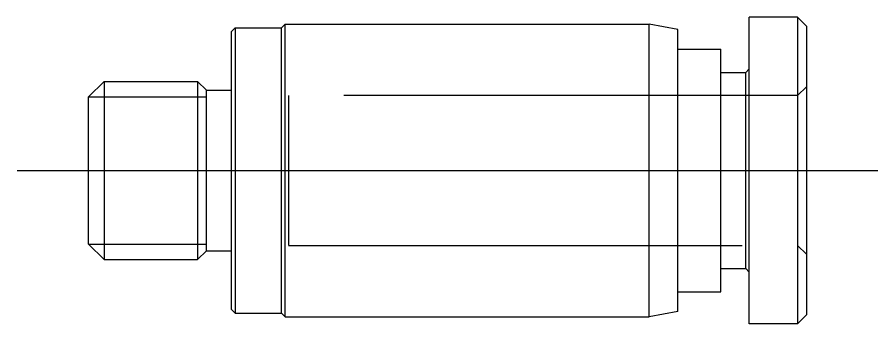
# Model space of a CAD drawing. Extents: x -62.4 to 7.4, y -28.2 to 6.3.
# Drawn here: x -37.02 to -12.92, y -4.3 to 4.3 of the extents above; entities that cross this region are included whole.
import ezdxf

# ---------------------------------------------------------------- set-up
doc = ezdxf.new("R2010")
doc.units = 0
doc.linetypes.add('CENTER', pattern=[50.8, 31.75, -6.35, 6.35, -6.35])
doc.linetypes.add('DASHED', pattern=[19.05, 12.7, -6.35])
doc.layers.get('0').update_dxf_attribs({"linetype": 'CONTINUOUS'})
doc.layers.add('CENTER', color=1, linetype='CENTER')

msp = doc.modelspace()

# ---------------------------------------------------------------- linework, layer by layer
at = {"color": 7, "linetype": 'CONTINUOUS'}
for p, q in [((-29.617, 4), (-29.517, 4.1)), ((-29.517, 4.1), (-19.317, 4.1)), ((-29.517, -4.1), (-29.517, 4.1)), ((-19.317, -4.1), (-19.317, 4.1)), ((-18.517, 3.95), (-19.317, 4.1)), ((-16.517, -4.3), (-16.517, 4.3)), ((-15.167, 4.3), (-16.517, 4.3)), ((-15.167, 4.3), (-14.917, 4.05)), ((-15.167, 4.3), (-15.167, -4.3)), ((-31.017, 3.9), (-30.917, 4)), ((-31.017, -3.9), (-31.017, 3.9)), ((-30.917, 4), (-30.917, -4)), ((-30.917, 4), (-29.617, 4)), ((-29.617, -4), (-29.617, 4)), ((-18.517, -3.95), (-18.517, 3.95)), ((-14.917, 4.05), (-14.917, -4.05)), ((-18.517, 3.4), (-17.317, 3.4)), ((-17.317, -3.4), (-17.317, 3.4)), ((-17.317, 2.75), (-16.617, 2.75)), ((-16.617, 2.75), (-16.517, 2.85)), ((-16.617, -2.75), (-16.617, 2.75)), ((-35.017, 2.067), (-34.584, 2.5)), ((-34.584, 2.5), (-34.584, -2.5)), ((-34.584, 2.5), (-31.967, 2.5)), ((-31.967, 2.5), (-31.967, -2.5)), ((-31.717, 2.25), (-31.967, 2.5)), ((-31.717, -2.25), (-31.717, 2.25)), ((-31.717, 2.25), (-31.017, 2.25)), ((-35.017, -2.067), (-35.017, 2.067)), ((-35.017, -2.067), (-34.584, -2.5)), ((-31.717, -2.25), (-31.967, -2.5)), ((-31.717, -2.25), (-31.017, -2.25)), ((-34.584, -2.5), (-31.967, -2.5)), ((-17.317, -2.75), (-16.617, -2.75)), ((-16.617, -2.75), (-16.517, -2.85)), ((-18.517, -3.4), (-17.317, -3.4)), ((-31.017, -3.9), (-30.917, -4)), ((-30.917, -4), (-29.617, -4)), ((-29.617, -4), (-29.517, -4.1)), ((-18.517, -3.95), (-19.317, -4.1)), ((-15.167, -4.3), (-14.917, -4.05)), ((-29.517, -4.1), (-19.317, -4.1)), ((-15.167, -4.3), (-16.517, -4.3))]:
    msp.add_line(p, q, dxfattribs=at)
at = {"color": 3, "linetype": 'DASHED'}
for p, q in [((-14.917, 2.35), (-15.167, 2.1)), ((-15.167, 2.1), (-29.417, 2.1)), ((-29.417, 2.1), (-29.417, -2.097)), ((-29.417, -2.1), (-15.167, -2.1)), ((-15.167, -2.1), (-14.917, -2.35))]:
    msp.add_line(p, q, dxfattribs=at)
at = {"color": 3, "linetype": 'CONTINUOUS'}
for p, q in [((-35.017, 2.067), (-31.717, 2.067)), ((-35.017, -2.067), (-31.717, -2.067))]:
    msp.add_line(p, q, dxfattribs=at)
at = {"layer": 'CENTER', "color": 1, "linetype": 'CENTER'}
msp.add_line((-37.017, 0), (-12.917, 0), dxfattribs=at)

doc.saveas('drawing.dxf')
